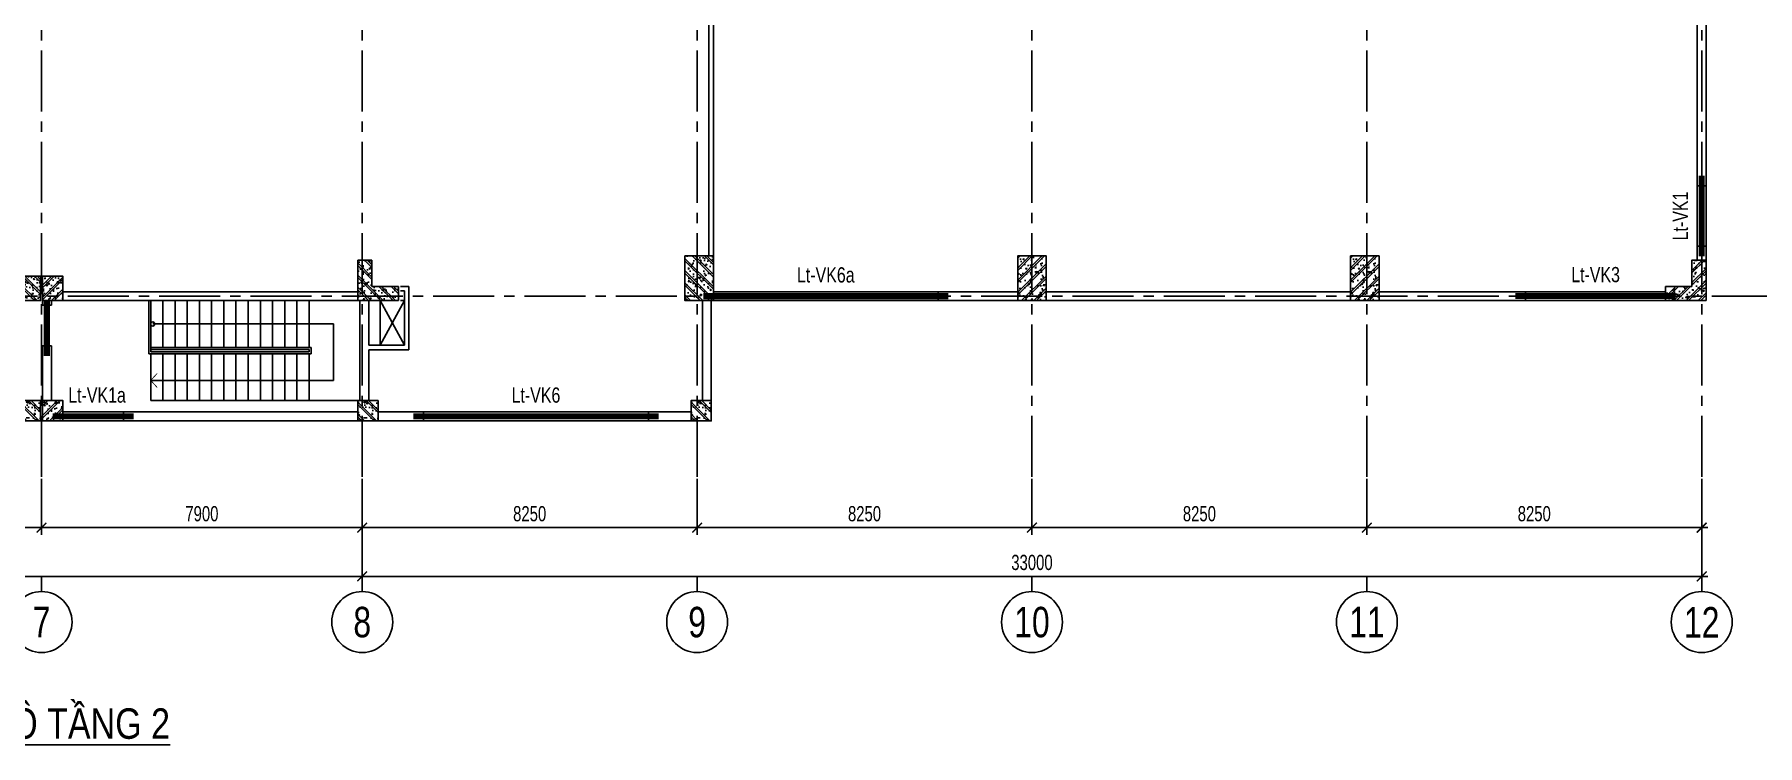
# Model space of a CAD drawing. Header units: millimetres. Extents: x 0 to 132458, y 0 to 365310.
# Drawn here: x 64550 to 107000, y 200215 to 217726 of the extents above; entities that cross this region are included whole.
import ezdxf
from ezdxf.enums import TextEntityAlignment as Align

# ---------------------------------------------------------------- set-up
doc = ezdxf.new("R2010")
doc.units = ezdxf.units.MM
doc.header["$LTSCALE"] = 400
doc.header["$PDSIZE"] = -2
doc.linetypes.add('CENTER2', pattern=[1.125, 0.75, -0.125, 0.125, -0.125])
doc.layers.get('0').update_dxf_attribs({"lineweight": 5})
doc.layers.get('Defpoints').update_dxf_attribs({"color": 2})
doc.layers.add('02.CDC.DIM', color=1, linetype='Continuous', lineweight=20)
for name, color, linetype in [('CDC -TEXT KHUNG', 7, 'Continuous'), ('CDC.01.AXIS', 160, 'CENTER2'), ('CDC.02.DIM', 1, 'Continuous'), ('CDC.03.BORDER', 3, 'Continuous'), ('CDC.06.TEXT', 2, 'Continuous'), ('CDC.09.COLUMN', 4, 'Continuous'), ('CDC.10.HATCH', 9, 'Continuous'), ('CDC.11.NOTE', 8, 'Continuous'), ('KCS_LANH_TO', 3, 'Continuous')]:
    doc.layers.add(name, color=color, linetype=linetype)
doc.styles.add('BIGTEXT', font='arial.ttf', dxfattribs={"width": 0.8})
doc.styles.add('KCS_SMTEXT', font='arial.ttf', dxfattribs={"width": 0.7})
doc.styles.add('KT CDC', font='arial.ttf', dxfattribs={"width": 0.85, "height": 200})
doc.dimstyles.new('KCS_DIM150', dxfattribs={"dimscale": 150, "dimtxt": 2.5, "dimasz": 1.6, "dimexe": 1.2, "dimexo": 0, "dimgap": 1, "dimtad": 1, "dimdec": 0, "dimzin": 0, "dimdsep": 46, "dimtxsty": 'KCS_SMTEXT', "dimblk": 'ARCHTICK', "dimcen": 0, "dimdle": 1, "dimclrd": 256, "dimclre": 256, "dimclrt": 2, "dimadec": 0, "dimazin": 0, "dimtfac": 1, "dimtdec": 0, "dimtix": 1, "dimtmove": 2, "dimatfit": 3, "dimfxl": 1, "dimtolj": 1, "dimtzin": 0, "dimarcsym": 0})

# ---------------------------------------------------------------- blocks, each defined once
blk = doc.blocks.new('T2-7.95M')
at = {"layer": 'CDC.10.HATCH'}
h = blk.add_hatch(dxfattribs=at)
h.set_pattern_fill('CHAU-01', color=256, scale=50, style=0, pattern_type=2)
h.set_pattern_definition([(310, (56999.97, -183495.4), (358.63009, 31.376067), [37.5, -412.5]), (5, (56999.97, -183495.4), (-69.37567, -376.09607), [30, -330]), (259.5486, (57029.86, -183492.77), (289.25469, -344.71977), [31.870095, -350.571056]), (313.8158, (56999.97, -183595.4), (533.62052, 82.75951), [56.25, -618.75]), (263.3644, (57044.44, -183588.5), (467.33135, -487.05894), [47.80514, -525.8565]), (8.8158, (56999.97, -183595.4), (467.33097, -487.0593), [45, -495]), (339, (57049.97, -183570.4), (298.453526, 201.309445), [37.5, -412.5]), (34, (57049.97, -183570.4), (121.657666, -362.57502), [30, -330]), (288.5486, (57074.84, -183553.6), (420.111314, -161.26525), [31.870095, -350.571056]), (322.5, (56999.97, -183495.39), (6.079928, -166.446927), [0, -326, 0, -335, 0, -331.25]), (352.5, (56999.97, -183495.39), (131.534769, -197.205856), [0, -191, 0, -318.5, 0, -126.25]), (32.5, (56888.47, -183495.39), (266.911218, 11.277436), [0, -125, 0, -390, 0, -517.5]), (42.5, (56838.47, -183495.39), (291.593085, -50.05249), [0, -162.5, 0, -259, 0, -367.5]), (315, (56999.97, -183495.39), (-150.26019, -150.26019), []), (315, (56999.97, -183556.64), (-150.26019, -150.26019), [])])
h.paths.add_polyline_path([(1797680, -110648), (1797570, -110648), (1797570, -109757), (1797680, -109757)])
h.paths.add_polyline_path([(1798570, -110648), (1797680, -110648), (1797680, -109757), (1797920, -109757), (1797920, -110407), (1798570, -110407)])
h.paths.add_polyline_path([(1798570, -110757), (1797680, -110757), (1797680, -110648), (1798570, -110648)])
h.paths.add_polyline_path([(1797680, -110757), (1797570, -110757), (1797570, -110648), (1797680, -110648)])
h = blk.add_hatch(dxfattribs=at)
h.set_pattern_fill('CHAU-01', color=256, scale=50, style=0, pattern_type=2)
h.set_pattern_definition([(310, (58906.88, 189402.67), (358.63009, 31.376067), [37.5, -412.5]), (5, (58906.88, 189402.67), (-69.37567, -376.09607), [30, -330]), (259.5486, (58936.77, 189405.28), (289.25469, -344.71977), [31.870095, -350.571056]), (313.8158, (58906.9, 189302.67), (533.62052, 82.75951), [56.25, -618.75]), (263.3644, (58951.35, 189309.56), (467.33135, -487.05894), [47.80514, -525.8565]), (8.8158, (58906.9, 189302.67), (467.33097, -487.0593), [45, -495]), (339, (58956.88, 189327.67), (298.453526, 201.309445), [37.5, -412.5]), (34, (58956.88, 189327.67), (121.657666, -362.57502), [30, -330]), (288.5486, (58981.75, 189344.44), (420.111314, -161.26525), [31.870095, -350.571056]), (322.5, (58906.88, 189402.67), (6.079928, -166.446927), [0, -326, 0, -335, 0, -331.25]), (352.5, (58906.88, 189402.67), (131.534769, -197.205856), [0, -191, 0, -318.5, 0, -126.25]), (32.5, (58795.38, 189402.67), (266.911218, 11.277436), [0, -125, 0, -390, 0, -517.5]), (42.5, (58745.38, 189402.67), (291.593085, -50.05249), [0, -162.5, 0, -259, 0, -367.5]), (315, (58906.88, 189402.67), (-150.26019, -150.26019), []), (315, (58906.88, 189341.42), (-150.26019, -150.26019), [])])
h.paths.add_polyline_path([(1805930, -110757), (1805630, -110757), (1805630, -110648), (1805930, -110648)])
h.paths.add_polyline_path([(1805930, -110648), (1805630, -110648), (1805630, -109657), (1805930, -109657)])
h.paths.add_polyline_path([(1806330, -110648), (1805930, -110648), (1805930, -109657), (1806330, -109657)])
h.paths.add_polyline_path([(1806330, -110757), (1805930, -110757), (1805930, -110648), (1806330, -110648)])
h = blk.add_hatch(dxfattribs=at)
h.set_pattern_fill('CHAU-01', color=256, scale=50, style=0, pattern_type=2)
h.set_pattern_definition([(230, (3561252.58, 189402.67), (-358.63009, 31.376067), [37.5, -412.5]), (175, (3561252.58, 189402.67), (69.37567, -376.09607), [30, -330]), (280.4514, (3561222.7, 189405.28), (-289.25469, -344.71977), [31.870095, -350.571056]), (226.1842, (3561252.58, 189302.67), (-533.62052, 82.75951), [56.25, -618.75]), (276.6356, (3561208.1, 189309.56), (-467.33135, -487.05894), [47.80514, -525.8565]), (171.1842, (3561252.6, 189302.67), (-467.33097, -487.0593), [45, -495]), (201, (3561202.58, 189327.67), (-298.453526, 201.309445), [37.5, -412.5]), (146, (3561202.58, 189327.67), (-121.657666, -362.57502), [30, -330]), (251.4514, (3561177.7, 189344.44), (-420.111314, -161.26525), [31.870095, -350.571056]), (217.5, (3561252.58, 189402.67), (-6.079928, -166.446927), [0, -326, 0, -335, 0, -331.25]), (187.5, (3561252.58, 189402.67), (-131.534769, -197.205856), [0, -191, 0, -318.5, 0, -126.25]), (147.5, (3561364.08, 189402.67), (-266.911218, 11.277436), [0, -125, 0, -390, 0, -517.5]), (137.5, (3561414.08, 189402.67), (-291.593085, -50.05249), [0, -162.5, 0, -259, 0, -367.5]), (225, (3561252.58, 189402.67), (150.26019, -150.26019), []), (225, (3561252.58, 189341.42), (150.26019, -150.26019), [])])
h.paths.add_polyline_path([(1814230, -110757), (1814530, -110757), (1814530, -110648), (1814230, -110648)])
h.paths.add_polyline_path([(1814230, -110648), (1814530, -110648), (1814530, -109657), (1814230, -109657)])
h.paths.add_polyline_path([(1813830, -110648), (1814230, -110648), (1814230, -109657), (1813830, -109657)])
h.paths.add_polyline_path([(1813830, -110757), (1814230, -110757), (1814230, -110648), (1813830, -110648)])
h = blk.add_hatch(dxfattribs=at)
h.set_pattern_fill('CHAU-01', color=256, scale=50, style=0, pattern_type=2)
h.set_pattern_definition([(230, (3569452.56, 189402.67), (-358.63009, 31.376067), [37.5, -412.5]), (175, (3569452.56, 189402.67), (69.37567, -376.09607), [30, -330]), (280.4514, (3569422.67, 189405.28), (-289.25469, -344.71977), [31.870095, -350.571056]), (226.1842, (3569452.56, 189302.67), (-533.62052, 82.75951), [56.25, -618.75]), (276.6356, (3569408.1, 189309.56), (-467.33135, -487.05894), [47.80514, -525.8565]), (171.1842, (3569452.56, 189302.67), (-467.33097, -487.0593), [45, -495]), (201, (3569402.56, 189327.67), (-298.453526, 201.309445), [37.5, -412.5]), (146, (3569402.56, 189327.67), (-121.657666, -362.57502), [30, -330]), (251.4514, (3569377.7, 189344.44), (-420.111314, -161.26525), [31.870095, -350.571056]), (217.5, (3569452.56, 189402.67), (-6.079928, -166.446927), [0, -326, 0, -335, 0, -331.25]), (187.5, (3569452.56, 189402.67), (-131.534769, -197.205856), [0, -191, 0, -318.5, 0, -126.25]), (147.5, (3569564.06, 189402.67), (-266.911218, 11.277436), [0, -125, 0, -390, 0, -517.5]), (137.5, (3569614.06, 189402.67), (-291.593085, -50.05249), [0, -162.5, 0, -259, 0, -367.5]), (225, (3569452.56, 189402.67), (150.26019, -150.26019), []), (225, (3569452.56, 189341.42), (150.26019, -150.26019), [])])
h.paths.add_polyline_path([(1822430, -110757), (1822730, -110757), (1822730, -110648), (1822430, -110648)])
h.paths.add_polyline_path([(1822430, -110648), (1822730, -110648), (1822730, -109657), (1822430, -109657)])
h.paths.add_polyline_path([(1822030, -110648), (1822430, -110648), (1822430, -109657), (1822030, -109657)])
h.paths.add_polyline_path([(1822030, -110757), (1822430, -110757), (1822430, -110648), (1822030, -110648)])
h = blk.add_hatch(dxfattribs=at)
h.set_pattern_fill('CHAU-01', color=256, scale=50, style=0, pattern_type=2)
h.set_pattern_definition([(230, (3571359.47, -183495.4), (-358.63009, 31.376067), [37.5, -412.5]), (175, (3571359.47, -183495.4), (69.37567, -376.09607), [30, -330]), (280.4514, (3571329.6, -183492.77), (-289.25469, -344.71977), [31.870095, -350.571056]), (226.1842, (3571359.47, -183595.4), (-533.62052, 82.75951), [56.25, -618.75]), (276.6356, (3571315, -183588.5), (-467.33135, -487.05894), [47.80514, -525.8565]), (171.1842, (3571359.47, -183595.4), (-467.33097, -487.0593), [45, -495]), (201, (3571309.47, -183570.4), (-298.453526, 201.309445), [37.5, -412.5]), (146, (3571309.47, -183570.4), (-121.657666, -362.57502), [30, -330]), (251.4514, (3571284.6, -183553.6), (-420.111314, -161.26525), [31.870095, -350.571056]), (217.5, (3571359.47, -183495.39), (-6.079928, -166.446927), [0, -326, 0, -335, 0, -331.25]), (187.5, (3571359.47, -183495.39), (-131.534769, -197.205856), [0, -191, 0, -318.5, 0, -126.25]), (147.5, (3571470.97, -183495.39), (-266.911218, 11.277436), [0, -125, 0, -390, 0, -517.5]), (137.5, (3571520.97, -183495.39), (-291.593085, -50.05249), [0, -162.5, 0, -259, 0, -367.5]), (225, (3571359.47, -183495.39), (150.26019, -150.26019), []), (225, (3571359.47, -183556.64), (150.26019, -150.26019), [])])
h.paths.add_polyline_path([(1830680, -110648), (1830790, -110648), (1830790, -109757), (1830680, -109757)])
h.paths.add_polyline_path([(1829790, -110648), (1830680, -110648), (1830680, -109757), (1830440, -109757), (1830440, -110407), (1829790, -110407)])
h.paths.add_polyline_path([(1829790, -110757), (1830680, -110757), (1830680, -110648), (1829790, -110648)])
h.paths.add_polyline_path([(1830680, -110757), (1830790, -110757), (1830790, -110648), (1830680, -110648)])
h = blk.add_hatch(dxfattribs=at)
h.set_pattern_fill('CHAU-01', color=256, scale=50, angle=270, style=0, pattern_type=2)
h.set_pattern_definition([(140, (3538511.06, 196563.9), (31.376067, 358.63009), [37.5, -412.5]), (85, (3538511.06, 196563.9), (-376.09607, -69.37567), [30, -330]), (190.4514, (3538513.67, 196593.78), (-344.71977, 289.25469), [31.870095, -350.571056]), (136.1842, (3538411.06, 196563.9), (82.75951, 533.62052), [56.25, -618.75]), (186.6356, (3538417.96, 196608.36), (-487.05894, 467.33135), [47.80514, -525.8565]), (81.1842, (3538411.06, 196563.9), (-487.0593, 467.33097), [45, -495]), (111, (3538436.06, 196613.9), (201.309445, 298.453526), [37.5, -412.5]), (56, (3538436.06, 196613.9), (-362.57502, 121.657666), [30, -330]), (161.4514, (3538452.83, 196638.77), (-161.26525, 420.111314), [31.870095, -350.571056]), (127.5, (3538511.06, 196563.9), (-166.446927, 6.079928), [0, -326, 0, -335, 0, -331.25]), (97.5, (3538511.06, 196563.9), (-197.205856, 131.534769), [0, -191, 0, -318.5, 0, -126.25]), (57.5, (3538511.06, 196452.4), (11.277436, 266.911218), [0, -125, 0, -390, 0, -517.5]), (47.5, (3538511.06, 196402.4), (-50.05249, 291.593085), [0, -162.5, 0, -259, 0, -367.5]), (135, (3538511.06, 196563.9), (-150.26019, -150.26019), []), (135, (3538449.8, 196563.9), (-150.26019, -150.26019), [])])
h.paths.add_polyline_path([(1789255, -110157), (1789255, -110757), (1789755, -110757), (1789755, -110157)])
h = blk.add_hatch(dxfattribs=at)
h.set_pattern_fill('CHAU-01', color=256, scale=50, angle=270, style=0, pattern_type=2)
h.set_pattern_definition([(40, (41048.4, 196563.9), (-31.376067, 358.63009), [37.5, -412.5]), (95, (41048.4, 196563.9), (376.09607, -69.37567), [30, -330]), (349.5486, (41045.8, 196593.78), (344.71977, 289.25469), [31.870095, -350.571056]), (43.8158, (41148.4, 196563.9), (-82.75951, 533.62052), [56.25, -618.75]), (353.3644, (41141.5, 196608.36), (487.05894, 467.33135), [47.80514, -525.8565]), (98.8158, (41148.4, 196563.9), (487.0593, 467.33097), [45, -495]), (69, (41123.4, 196613.9), (-201.309445, 298.453526), [37.5, -412.5]), (124, (41123.4, 196613.9), (362.57502, 121.657666), [30, -330]), (18.5486, (41106.63, 196638.77), (161.26525, 420.111314), [31.870095, -350.571056]), (52.5, (41048.41, 196563.9), (166.446927, 6.079928), [0, -326, 0, -335, 0, -331.25]), (82.5, (41048.41, 196563.9), (197.205856, 131.534769), [0, -191, 0, -318.5, 0, -126.25]), (122.5, (41048.41, 196452.4), (-11.277436, 266.911218), [0, -125, 0, -390, 0, -517.5]), (132.5, (41048.4, 196402.4), (50.05249, 291.593085), [0, -162.5, 0, -259, 0, -367.5]), (45, (41048.4, 196563.9), (150.26019, -150.26019), []), (45, (41109.66, 196563.9), (150.26019, -150.26019), [])])
h.paths.add_polyline_path([(1790305, -110157), (1790305, -110757), (1789805, -110757), (1789805, -110157)])
h = blk.add_hatch(dxfattribs=at)
h.set_pattern_fill('CHAU-01', color=256, scale=50, angle=270, style=0, pattern_type=2)
h.set_pattern_definition([(140, (3538561.06, 193603.62), (31.376067, 358.63009), [37.5, -412.5]), (85, (3538561.06, 193603.6), (-376.09607, -69.37567), [30, -330]), (190.4514, (3538563.67, 193633.5), (-344.71977, 289.25469), [31.870095, -350.571056]), (136.1842, (3538461.06, 193603.6), (82.75951, 533.62052), [56.25, -618.75]), (186.6356, (3538467.96, 193648.1), (-487.05894, 467.33135), [47.80514, -525.8565]), (81.1842, (3538461.06, 193603.6), (-487.0593, 467.33097), [45, -495]), (111, (3538486.06, 193653.62), (201.309445, 298.453526), [37.5, -412.5]), (56, (3538486.06, 193653.6), (-362.57502, 121.657666), [30, -330]), (161.4514, (3538502.83, 193678.5), (-161.26525, 420.111314), [31.870095, -350.571056]), (127.5, (3538561.06, 193603.62), (-166.446927, 6.079928), [0, -326, 0, -335, 0, -331.25]), (97.5, (3538561.06, 193603.62), (-197.205856, 131.534769), [0, -191, 0, -318.5, 0, -126.25]), (57.5, (3538561.06, 193492.12), (11.277436, 266.911218), [0, -125, 0, -390, 0, -517.5]), (47.5, (3538561.06, 193442.12), (-50.05249, 291.593085), [0, -162.5, 0, -259, 0, -367.5]), (135, (3538561.06, 193603.62), (-150.26019, -150.26019), []), (135, (3538499.8, 193603.62), (-150.26019, -150.26019), [])])
h.paths.add_polyline_path([(1789255, -113718), (1789255, -113218), (1789755, -113218), (1789755, -113718)])
h = blk.add_hatch(dxfattribs=at)
h.set_pattern_fill('CHAU-01', color=256, scale=50, angle=270, style=0, pattern_type=2)
h.set_pattern_definition([(40, (40998.4, 193603.62), (-31.376067, 358.63009), [37.5, -412.5]), (95, (40998.4, 193603.6), (376.09607, -69.37567), [30, -330]), (349.5486, (40995.8, 193633.5), (344.71977, 289.25469), [31.870095, -350.571056]), (43.8158, (41098.4, 193603.6), (-82.75951, 533.62052), [56.25, -618.75]), (353.3644, (41091.5, 193648.1), (487.05894, 467.33135), [47.80514, -525.8565]), (98.8158, (41098.4, 193603.6), (487.0593, 467.33097), [45, -495]), (69, (41073.4, 193653.62), (-201.309445, 298.453526), [37.5, -412.5]), (124, (41073.4, 193653.6), (362.57502, 121.657666), [30, -330]), (18.5486, (41056.63, 193678.5), (161.26525, 420.111314), [31.870095, -350.571056]), (52.5, (40998.41, 193603.62), (166.446927, 6.079928), [0, -326, 0, -335, 0, -331.25]), (82.5, (40998.41, 193603.62), (197.205856, 131.534769), [0, -191, 0, -318.5, 0, -126.25]), (122.5, (40998.41, 193492.12), (-11.277436, 266.911218), [0, -125, 0, -390, 0, -517.5]), (132.5, (40998.4, 193442.12), (50.05249, 291.593085), [0, -162.5, 0, -259, 0, -367.5]), (45, (40998.4, 193603.62), (150.26019, -150.26019), []), (45, (41059.66, 193603.62), (150.26019, -150.26019), [])])
h.paths.add_polyline_path([(1790305, -113718), (1790305, -113218), (1789805, -113218), (1789805, -113718)])
h = blk.add_hatch(dxfattribs=at)
h.set_pattern_fill('CHAU-01', color=256, scale=50, angle=270, style=0, pattern_type=2)
h.set_pattern_definition([(140, (3546876.07, 193603.62), (31.376067, 358.63009), [37.5, -412.5]), (85, (3546876.07, 193603.6), (-376.09607, -69.37567), [30, -330]), (190.4514, (3546878.68, 193633.5), (-344.71977, 289.25469), [31.870095, -350.571056]), (136.1842, (3546776.07, 193603.6), (82.75951, 533.62052), [56.25, -618.75]), (186.6356, (3546782.96, 193648.1), (-487.05894, 467.33135), [47.80514, -525.8565]), (81.1842, (3546776.07, 193603.6), (-487.0593, 467.33097), [45, -495]), (111, (3546801.07, 193653.62), (201.309445, 298.453526), [37.5, -412.5]), (56, (3546801.07, 193653.6), (-362.57502, 121.657666), [30, -330]), (161.4514, (3546817.84, 193678.5), (-161.26525, 420.111314), [31.870095, -350.571056]), (127.5, (3546876.07, 193603.62), (-166.446927, 6.079928), [0, -326, 0, -335, 0, -331.25]), (97.5, (3546876.07, 193603.62), (-197.205856, 131.534769), [0, -191, 0, -318.5, 0, -126.25]), (57.5, (3546876.07, 193492.12), (11.277436, 266.911218), [0, -125, 0, -390, 0, -517.5]), (47.5, (3546876.07, 193442.12), (-50.05249, 291.593085), [0, -162.5, 0, -259, 0, -367.5]), (135, (3546876.07, 193603.62), (-150.26019, -150.26019), []), (135, (3546814.82, 193603.62), (-150.26019, -150.26019), [])])
h.paths.add_polyline_path([(1797570, -113718), (1797570, -113218), (1798070, -113218), (1798070, -113718)])
h = blk.add_hatch(dxfattribs=at)
h.set_pattern_fill('CHAU-01', color=256, scale=50, angle=270, style=0, pattern_type=2)
h.set_pattern_definition([(140, (3555086.1, 193603.62), (31.376067, 358.63009), [37.5, -412.5]), (85, (3555086.1, 193603.6), (-376.09607, -69.37567), [30, -330]), (190.4514, (3555088.7, 193633.5), (-344.71977, 289.25469), [31.870095, -350.571056]), (136.1842, (3554986.1, 193603.6), (82.75951, 533.62052), [56.25, -618.75]), (186.6356, (3554993, 193648.1), (-487.05894, 467.33135), [47.80514, -525.8565]), (81.1842, (3554986.1, 193603.6), (-487.0593, 467.33097), [45, -495]), (111, (3555011.1, 193653.62), (201.309445, 298.453526), [37.5, -412.5]), (56, (3555011.1, 193653.6), (-362.57502, 121.657666), [30, -330]), (161.4514, (3555027.87, 193678.5), (-161.26525, 420.111314), [31.870095, -350.571056]), (127.5, (3555086.1, 193603.62), (-166.446927, 6.079928), [0, -326, 0, -335, 0, -331.25]), (97.5, (3555086.1, 193603.62), (-197.205856, 131.534769), [0, -191, 0, -318.5, 0, -126.25]), (57.5, (3555086.1, 193492.12), (11.277436, 266.911218), [0, -125, 0, -390, 0, -517.5]), (47.5, (3555086.1, 193442.12), (-50.05249, 291.593085), [0, -162.5, 0, -259, 0, -367.5]), (135, (3555086.1, 193603.62), (-150.26019, -150.26019), []), (135, (3555024.85, 193603.62), (-150.26019, -150.26019), [])])
h.paths.add_polyline_path([(1805780, -113718), (1805780, -113218), (1806280, -113218), (1806280, -113718)])
at = {"layer": 'CDC.09.COLUMN', "ltscale": 2000}
for p, q in [((1797920, -109757), (1797570, -109757)), ((1797570, -109757), (1797570, -110757)), ((1797920, -110407), (1797920, -109757)), ((1830440, -110407), (1830440, -109757)), ((1830440, -109757), (1830790, -109757)), ((1830790, -109757), (1830790, -110757)), ((1797570, -110757), (1798570, -110757)), ((1797920, -110407), (1798570, -110407)), ((1798570, -110407), (1798570, -110757)), ((1829790, -110407), (1829790, -110757)), ((1830440, -110407), (1829790, -110407)), ((1830790, -110757), (1829790, -110757))]:
    blk.add_line(p, q, dxfattribs=at)
for points in [[(1806330, -110757), (1806330, -109657), (1805630, -109657), (1805630, -110757)], [(1813830, -110757), (1813830, -109657), (1814530, -109657), (1814530, -110757)], [(1822030, -110757), (1822030, -109657), (1822730, -109657), (1822730, -110757)], [(1789255, -110757), (1789255, -110157), (1789755, -110157), (1789755, -110757)], [(1790305, -110757), (1790305, -110157), (1789805, -110157), (1789805, -110757)], [(1789255, -113718), (1789255, -113218), (1789755, -113218), (1789755, -113718)], [(1790305, -113718), (1790305, -113218), (1789805, -113218), (1789805, -113718)], [(1797570, -113718), (1797570, -113218), (1798070, -113218), (1798070, -113718)], [(1805780, -113718), (1805780, -113218), (1806280, -113218), (1806280, -113718)]]:
    blk.add_lwpolyline(points, close=True, dxfattribs=at)
blk = doc.blocks.new('_ArchTick')
at = {"color": 0, "linetype": 'ByBlock', "const_width": 0.15}
blk.add_lwpolyline([(-0.5, -0.5), (0.5, 0.5)], dxfattribs=at)
blk = doc.blocks.new('*D135')
at = {"layer": 'CDC.02.DIM', "lineweight": -2, "ltscale": 10, "transparency": 16777216}
for p, q in [((72625, 206781), (72625, 204201)), ((105625, 206781), (105625, 204201)), ((72475, 204381), (105775, 204381))]:
    blk.add_line(p, q, dxfattribs=at)
at = {"layer": 'Defpoints', "color": 0, "ltscale": 10, "transparency": 16777216}
for p in [(72625, 206781), (105625, 206781), (105625, 204381)]:
    blk.add_point(p, dxfattribs=at)
at = {"layer": 'CDC.02.DIM', "lineweight": -2, "ltscale": 10, "transparency": 16777216, "xscale": 240, "yscale": 240, "zscale": 240, "rotation": 180}
blk.add_blockref('_ArchTick', (72625, 204381), dxfattribs=at)
at = {"layer": 'CDC.02.DIM', "lineweight": -2, "ltscale": 10, "transparency": 16777216, "xscale": 240, "yscale": 240, "zscale": 240}
blk.add_blockref('_ArchTick', (105625, 204381), dxfattribs=at)
at = {"layer": 'CDC.02.DIM', "color": 2, "ltscale": 10, "transparency": 16777216, "insert": (89125, 204722), "char_height": 375, "attachment_point": 5, "style": 'KCS_SMTEXT'}
blk.add_mtext('\\A1;33000', dxfattribs=at)
blk = doc.blocks.new('*D136')
at = {"layer": 'CDC.02.DIM', "lineweight": -2, "ltscale": 10, "transparency": 16777216}
for p, q in [((48625, 206781), (48625, 204201)), ((72625, 206781), (72625, 204201)), ((48475, 204381), (72775, 204381))]:
    blk.add_line(p, q, dxfattribs=at)
at = {"layer": 'Defpoints', "color": 0, "ltscale": 10, "transparency": 16777216}
for p in [(48625, 206781), (72625, 206781), (72625, 204381)]:
    blk.add_point(p, dxfattribs=at)
at = {"layer": 'CDC.02.DIM', "lineweight": -2, "ltscale": 10, "transparency": 16777216, "xscale": 240, "yscale": 240, "zscale": 240, "rotation": 180}
blk.add_blockref('_ArchTick', (48625, 204381), dxfattribs=at)
at = {"layer": 'CDC.02.DIM', "lineweight": -2, "ltscale": 10, "transparency": 16777216, "xscale": 240, "yscale": 240, "zscale": 240}
blk.add_blockref('_ArchTick', (72625, 204381), dxfattribs=at)
at = {"layer": 'CDC.02.DIM', "color": 2, "ltscale": 10, "transparency": 16777216, "insert": (60625, 204722), "char_height": 375, "attachment_point": 5, "style": 'KCS_SMTEXT'}
blk.add_mtext('\\A1;24000', dxfattribs=at)
blk = doc.blocks.new('*D141')
at = {"layer": 'CDC.02.DIM', "lineweight": -2, "ltscale": 10, "transparency": 16777216}
for p, q in [((97375, 206781), (97375, 205401)), ((105625, 206781), (105625, 205401)), ((105775, 205581), (97225, 205581))]:
    blk.add_line(p, q, dxfattribs=at)
at = {"layer": 'Defpoints', "color": 0, "ltscale": 10, "transparency": 16777216}
for p in [(97375, 206781), (105625, 206781), (97375, 205581)]:
    blk.add_point(p, dxfattribs=at)
at = {"layer": 'CDC.02.DIM', "lineweight": -2, "ltscale": 10, "transparency": 16777216, "xscale": 240, "yscale": 240, "zscale": 240, "rotation": 180}
blk.add_blockref('_ArchTick', (97375, 205581), dxfattribs=at)
at = {"layer": 'CDC.02.DIM', "lineweight": -2, "ltscale": 10, "transparency": 16777216, "xscale": 240, "yscale": 240, "zscale": 240}
blk.add_blockref('_ArchTick', (105625, 205581), dxfattribs=at)
at = {"layer": 'CDC.02.DIM', "color": 2, "ltscale": 10, "transparency": 16777216, "insert": (101500, 205922), "char_height": 375, "attachment_point": 5, "style": 'KCS_SMTEXT'}
blk.add_mtext('\\A1;8250', dxfattribs=at)
blk = doc.blocks.new('*D142')
at = {"layer": 'CDC.02.DIM', "lineweight": -2, "ltscale": 10, "transparency": 16777216}
for p, q in [((89125, 206781), (89125, 205401)), ((97375, 206781), (97375, 205401)), ((97525, 205581), (88975, 205581))]:
    blk.add_line(p, q, dxfattribs=at)
at = {"layer": 'Defpoints', "color": 0, "ltscale": 10, "transparency": 16777216}
for p in [(89125, 206781), (97375, 206781), (89125, 205581)]:
    blk.add_point(p, dxfattribs=at)
at = {"layer": 'CDC.02.DIM', "lineweight": -2, "ltscale": 10, "transparency": 16777216, "xscale": 240, "yscale": 240, "zscale": 240, "rotation": 180}
blk.add_blockref('_ArchTick', (89125, 205581), dxfattribs=at)
at = {"layer": 'CDC.02.DIM', "lineweight": -2, "ltscale": 10, "transparency": 16777216, "xscale": 240, "yscale": 240, "zscale": 240}
blk.add_blockref('_ArchTick', (97375, 205581), dxfattribs=at)
at = {"layer": 'CDC.02.DIM', "color": 2, "ltscale": 10, "transparency": 16777216, "insert": (93250, 205922), "char_height": 375, "attachment_point": 5, "style": 'KCS_SMTEXT'}
blk.add_mtext('\\A1;8250', dxfattribs=at)
blk = doc.blocks.new('*D143')
at = {"layer": 'CDC.02.DIM', "lineweight": -2, "ltscale": 10, "transparency": 16777216}
for p, q in [((80875, 206781), (80875, 205401)), ((89125, 206781), (89125, 205401)), ((89275, 205581), (80725, 205581))]:
    blk.add_line(p, q, dxfattribs=at)
at = {"layer": 'Defpoints', "color": 0, "ltscale": 10, "transparency": 16777216}
for p in [(80875, 206781), (89125, 206781), (80875, 205581)]:
    blk.add_point(p, dxfattribs=at)
at = {"layer": 'CDC.02.DIM', "lineweight": -2, "ltscale": 10, "transparency": 16777216, "xscale": 240, "yscale": 240, "zscale": 240, "rotation": 180}
blk.add_blockref('_ArchTick', (80875, 205581), dxfattribs=at)
at = {"layer": 'CDC.02.DIM', "lineweight": -2, "ltscale": 10, "transparency": 16777216, "xscale": 240, "yscale": 240, "zscale": 240}
blk.add_blockref('_ArchTick', (89125, 205581), dxfattribs=at)
at = {"layer": 'CDC.02.DIM', "color": 2, "ltscale": 10, "transparency": 16777216, "insert": (85000, 205922), "char_height": 375, "attachment_point": 5, "style": 'KCS_SMTEXT'}
blk.add_mtext('\\A1;8250', dxfattribs=at)
blk = doc.blocks.new('*D144')
at = {"layer": 'CDC.02.DIM', "lineweight": -2, "ltscale": 10, "transparency": 16777216}
for p, q in [((72625, 206781), (72625, 205401)), ((80875, 206781), (80875, 205401)), ((81025, 205581), (72475, 205581))]:
    blk.add_line(p, q, dxfattribs=at)
at = {"layer": 'Defpoints', "color": 0, "ltscale": 10, "transparency": 16777216}
for p in [(72625, 206781), (80875, 206781), (72625, 205581)]:
    blk.add_point(p, dxfattribs=at)
at = {"layer": 'CDC.02.DIM', "lineweight": -2, "ltscale": 10, "transparency": 16777216, "xscale": 240, "yscale": 240, "zscale": 240, "rotation": 180}
blk.add_blockref('_ArchTick', (72625, 205581), dxfattribs=at)
at = {"layer": 'CDC.02.DIM', "lineweight": -2, "ltscale": 10, "transparency": 16777216, "xscale": 240, "yscale": 240, "zscale": 240}
blk.add_blockref('_ArchTick', (80875, 205581), dxfattribs=at)
at = {"layer": 'CDC.02.DIM', "color": 2, "ltscale": 10, "transparency": 16777216, "insert": (76750, 205922), "char_height": 375, "attachment_point": 5, "style": 'KCS_SMTEXT'}
blk.add_mtext('\\A1;8250', dxfattribs=at)
blk = doc.blocks.new('*D146')
at = {"layer": 'CDC.02.DIM', "lineweight": -2, "ltscale": 10, "transparency": 16777216}
for p, q in [((56525, 206781), (56525, 205401)), ((64725, 206781), (64725, 205401)), ((56375, 205581), (64875, 205581))]:
    blk.add_line(p, q, dxfattribs=at)
at = {"layer": 'Defpoints', "color": 0, "ltscale": 10, "transparency": 16777216}
for p in [(56525, 206781), (64725, 206781), (64725, 205581)]:
    blk.add_point(p, dxfattribs=at)
at = {"layer": 'CDC.02.DIM', "lineweight": -2, "ltscale": 10, "transparency": 16777216, "xscale": 240, "yscale": 240, "zscale": 240, "rotation": 180}
blk.add_blockref('_ArchTick', (56525, 205581), dxfattribs=at)
at = {"layer": 'CDC.02.DIM', "lineweight": -2, "ltscale": 10, "transparency": 16777216, "xscale": 240, "yscale": 240, "zscale": 240}
blk.add_blockref('_ArchTick', (64725, 205581), dxfattribs=at)
at = {"layer": 'CDC.02.DIM', "color": 2, "ltscale": 10, "transparency": 16777216, "insert": (60625, 205922), "char_height": 375, "attachment_point": 5, "style": 'KCS_SMTEXT'}
blk.add_mtext('\\A1;8200', dxfattribs=at)
blk = doc.blocks.new('*D147')
at = {"layer": 'CDC.02.DIM', "lineweight": -2, "ltscale": 10, "transparency": 16777216}
for p, q in [((64725, 206781), (64725, 205401)), ((72625, 206781), (72625, 205401)), ((64575, 205581), (72775, 205581))]:
    blk.add_line(p, q, dxfattribs=at)
at = {"layer": 'Defpoints', "color": 0, "ltscale": 10, "transparency": 16777216}
for p in [(64725, 206781), (72625, 206781), (72625, 205581)]:
    blk.add_point(p, dxfattribs=at)
at = {"layer": 'CDC.02.DIM', "lineweight": -2, "ltscale": 10, "transparency": 16777216, "xscale": 240, "yscale": 240, "zscale": 240, "rotation": 180}
blk.add_blockref('_ArchTick', (64725, 205581), dxfattribs=at)
at = {"layer": 'CDC.02.DIM', "lineweight": -2, "ltscale": 10, "transparency": 16777216, "xscale": 240, "yscale": 240, "zscale": 240}
blk.add_blockref('_ArchTick', (72625, 205581), dxfattribs=at)
at = {"layer": 'CDC.02.DIM', "color": 2, "ltscale": 10, "transparency": 16777216, "insert": (68675, 205922), "char_height": 375, "attachment_point": 5, "style": 'KCS_SMTEXT'}
blk.add_mtext('\\A1;7900', dxfattribs=at)
blk = doc.blocks.new('_Axis name')
at = {"layer": 'CDC.02.DIM'}
blk.add_line((0, 2.5), (0, 0), dxfattribs=at)
blk.add_circle((0, 7.5), 5, dxfattribs=at)
at = {"layer": 'CDC.02.DIM', "style": 'BIGTEXT', "width": 0.75}
blk.add_attdef('.', text='', height=5, dxfattribs=at).set_placement((0, 7.5), align=Align.MIDDLE)

msp = doc.modelspace()

# ---------------------------------------------------------------- linework, layer by layer
at = {"layer": 'CDC.01.AXIS', "ltscale": 5}
for p, q in [((64725.4, 251080.9), (64725.4, 206780.9)), ((72625.4, 251080.9), (72625.4, 206780.9)), ((72625.4, 251080.9), (72625.4, 206780.9)), ((80875.4, 251080.9), (80875.4, 206780.9)), ((89125.4, 251080.9), (89125.4, 206780.9)), ((97375.4, 251080.9), (97375.4, 206780.9)), ((105625.4, 251080.9), (105625.4, 206780.9)), ((13625.1, 211280.9), (107625.4, 211280.9))]:
    msp.add_line(p, q, dxfattribs=at)
at = {"layer": 'CDC.03.BORDER', "ltscale": 10}
for p, q in [((81165.1, 212271.2), (81165.1, 218330.8)), ((81275.1, 212271.2), (81275.1, 218330.8)), ((65250.1, 211391.2), (72565.4, 211391.2)), ((65250.1, 211171.2), (72565.4, 211171.2)), ((72565.4, 211171.2), (72565.4, 208710.9)), ((72785.4, 211171.2), (72785.4, 210071.2)), ((72785.4, 211171.2), (72785.4, 210071.2)), ((73065.1, 210071.2), (73065.1, 211171.2)), ((73565.1, 211171.2), (73665.1, 211171.2)), ((88775.1, 211390.9), (86815.4, 211390.9)), ((86815.4, 211170.9), (86815.4, 211390.9)), ((86815.4, 211170.9), (88775.1, 211170.9)), ((101285.2, 211390.9), (97675.1, 211390.9)), ((97675.1, 211170.9), (101285.2, 211170.9)), ((101285.2, 211170.9), (101285.2, 211390.9)), ((64750.1, 208711.2), (64750.1, 210061.2)), ((64750.1, 210061.2), (64970.1, 210061.2)), ((64970.1, 208711.2), (64970.1, 210061.2)), ((72785.4, 209961.2), (72785.4, 208710.9)), ((72565.4, 208710.9), (67415.1, 208710.9)), ((79675.1, 208210.9), (79675.1, 208430.9))]:
    msp.add_line(p, q, dxfattribs=at)
for points in [[(105515, 214001), (105515, 218330.8), (105735, 218330.8), (105735, 214001)], [(105515, 212511), (105515, 212170.8), (105735, 212170.8), (105735, 212511)], [(105735, 212511), (105735, 212170.8), (105515, 212170.8), (105515, 212511)], [(81005.1, 211170.9), (81225.1, 211170.9), (81225.1, 208710.9), (81005.1, 208710.9)], [(96975.1, 211390.9), (89475.1, 211390.9), (89475.1, 211171.2), (96975.1, 211171.2)], [(72515.1, 208430.9), (66740.1, 208430.8), (66740.4, 208210.9), (72515.1, 208210.9)], [(74134.8, 208430.9), (73015.1, 208430.9), (73015.1, 208210.9), (74134.8, 208210.9)], [(79675.1, 208430.9), (80725.1, 208430.9), (80725.1, 208210.9), (79675.1, 208210.9)]]:
    msp.add_lwpolyline(points, close=True, dxfattribs=at)
at = {"layer": 'CDC.03.BORDER'}
msp.add_lwpolyline([(66740.4, 208430.9), (65250.1, 208430.9), (65250.1, 208210.9), (66740.4, 208210.9)], close=True, dxfattribs=at)
at = {"layer": 'CDC.11.NOTE'}
for p, q in [((73565.1, 211521.2), (73775.1, 211521.2)), ((73565.1, 211411.2), (73665.1, 211411.2)), ((73665.1, 211411.2), (73665.1, 210071.2)), ((73775.1, 211521.2), (73775.1, 209961.2)), ((73665.1, 210071.2), (72785.4, 210071.2)), ((73775.1, 209961.2), (72785.4, 209961.2))]:
    msp.add_line(p, q, dxfattribs=at)
at = {"layer": 'CDC.11.NOTE', "ltscale": 10}
for p, q in [((64750.1, 211061.2), (64750.1, 211171.2)), ((64750.1, 211061.2), (64970.1, 211061.2)), ((64970.1, 211061.2), (64970.1, 211171.2)), ((67365.1, 209861.2), (67365.1, 211171.2)), ((67415.1, 209911.2), (67415.1, 211171.2)), ((67715.1, 210021.2), (67715.1, 211171.2)), ((68015.1, 210021.2), (68015.1, 211171.2)), ((68315.1, 210021.2), (68315.1, 211171.2)), ((68615.1, 210021.2), (68615.1, 211171.2)), ((68915.1, 210021.2), (68915.1, 211171.2)), ((69215.1, 210021.2), (69215.1, 211171.2)), ((69515.1, 210021.2), (69515.1, 211171.2)), ((69815.1, 210021.2), (69815.1, 211171.2)), ((70115.1, 210021.2), (70115.1, 211171.2)), ((70415.1, 210021.2), (70415.1, 211171.2)), ((70715.1, 210021.2), (70715.1, 211171.2)), ((71015.1, 210021.2), (71015.1, 211171.2)), ((71315.1, 210021.2), (71315.1, 211171.2)), ((71365.1, 209861.2), (67365.1, 209861.2)), ((67415.1, 210021.2), (71365.1, 210021.2)), ((67415.1, 209971.2), (71315.1, 209971.2)), ((71315.1, 209911.2), (67415.1, 209911.2)), ((67415.1, 208710.9), (67415.1, 209861.2)), ((67715.1, 208711.2), (67715.1, 209861.2)), ((68015.1, 208711.2), (68015.1, 209861.2)), ((68315.1, 208711.2), (68315.1, 209861.2)), ((68615.1, 208711.2), (68615.1, 209861.2)), ((68915.1, 208711.2), (68915.1, 209861.2)), ((69215.1, 208711.2), (69215.1, 209861.2)), ((69515.1, 208711.2), (69515.1, 209861.2)), ((69815.1, 208711.2), (69815.1, 209861.2)), ((70115.1, 208711.2), (70115.1, 209861.2)), ((70415.1, 208711.2), (70415.1, 209861.2)), ((70715.1, 208711.2), (70715.1, 209861.2)), ((71015.1, 208711.2), (71015.1, 209861.2)), ((71315.1, 209971.2), (71315.1, 209911.2)), ((71315.1, 208711.2), (71315.1, 209861.2)), ((71365.1, 210021.2), (71365.1, 209861.2))]:
    msp.add_line(p, q, dxfattribs=at)
at = {"layer": 'CDC.11.NOTE'}
for points in [[(105515, 214001), (105515, 212511), (105735, 212511), (105735, 214001)], [(105647.9, 214001), (105647.9, 213941), (105587.9, 213941), (105587.9, 214001)], [(105647.9, 212571), (105647.9, 212511), (105587.9, 212511), (105587.9, 212571)], [(86815.4, 211390.9), (81275.1, 211390.9), (81275.1, 211170.9), (86815.4, 211170.9)], [(86815.4, 211258), (86755.4, 211258), (86755.4, 211318), (86815.4, 211318)], [(101285.2, 211391.2), (104735.3, 211391.2), (104735.3, 211171.2), (101285.2, 211171.2)], [(101285.2, 211258.3), (101345.2, 211258.3), (101345.2, 211318.3), (101285.2, 211318.3)], [(104675.3, 211258.3), (104735.3, 211258.3), (104735.3, 211318.3), (104675.3, 211318.3)], [(65250.1, 208210.9), (66740.1, 208210.9), (66740.1, 208430.8), (65250.1, 208430.9)], [(79675.1, 208430.9), (74134.8, 208430.9), (74134.8, 208210.9), (79675.1, 208210.9)], [(65250.1, 208343.8), (65310.1, 208343.8), (65310.1, 208283.8), (65250.1, 208283.8)], [(66680.1, 208343.9), (66740.1, 208343.9), (66740.1, 208283.9), (66680.1, 208283.9)], [(66680.1, 208343.8), (66740.1, 208343.8), (66740.1, 208283.8), (66680.1, 208283.8)], [(79675.1, 208298), (79615.1, 208298), (79615.1, 208358), (79675.1, 208358)]]:
    msp.add_lwpolyline(points, close=True, dxfattribs=at)
for points in [[(105605, 213941), (105605, 212571)], [(105635, 213941), (105635, 212571)], [(105605, 212511), (105605, 212511)], [(105635, 212511), (105635, 212511)], [(73065.1, 211171.2), (73665.1, 210071.2)], [(73065.1, 210071.2), (73665.1, 211171.2)], [(86755.4, 211300.9), (81275.1, 211300.9)], [(86755.4, 211270.9), (81275.1, 211270.9)], [(101345.2, 211301.2), (104675.3, 211301.2)], [(101345.2, 211271.2), (104675.3, 211271.2)], [(104735.3, 211301.2), (104735.3, 211301.2)], [(104735.3, 211271.2), (104735.3, 211271.2)], [(65310.1, 208330.9), (66680.1, 208330.9)], [(65310.1, 208300.9), (66680.1, 208300.9)], [(79615.2, 208340.9), (74134.8, 208340.9)], [(79615.2, 208310.9), (74134.8, 208310.9)]]:
    msp.add_lwpolyline(points, dxfattribs=at)
at = {"layer": 'CDC.11.NOTE', "ltscale": 300}
msp.add_lwpolyline([(67465.1, 210596.2), (71915.1, 210596.2), (71915.1, 209206.2), (67415.1, 209206.2)], dxfattribs=at)
at = {"layer": 'CDC.11.NOTE', "const_width": 20}
msp.add_lwpolyline([(67575.1, 209381.2), (67415.1, 209206.2), (67575.1, 209031.2)], dxfattribs=at)
at = {"layer": 'CDC.11.NOTE'}
msp.add_circle((67465.1, 210596.2), 50, dxfattribs=at)
at = {"layer": 'KCS_LANH_TO', "color": 2, "linetype": 'ByBlock', "ltscale": 10, "const_width": 150}
for points in [[(105625.4, 212261), (105625.4, 214251)], [(64854.5, 209811.2), (64854.5, 211171.2)], [(81025.1, 211280.9), (87065.4, 211280.9)], [(101035.2, 211288.3), (104985.1, 211288.3)], [(65000.1, 208320.9), (66990.4, 208320.9)], [(73884.8, 208320.9), (79925.1, 208320.9)]]:
    msp.add_lwpolyline(points, dxfattribs=at)

# ---------------------------------------------------------------- block references
msp.add_blockref('T2-7.95M', (-1725054.6, 321928.6))
at = {"layer": '02.CDC.DIM'}
ref = msp.add_blockref('_Axis name', (64725.2, 204380.9), dxfattribs=dict(at, xscale=-150, yscale=150, zscale=150, rotation=180))
ref.add_attrib('.', '7', dxfattribs={"layer": 'CDC.02.DIM', "height": 750, "style": 'BIGTEXT', "width": 0.75}).set_placement((64725.2, 203255.9), align=Align.MIDDLE)
ref = msp.add_blockref('_Axis name', (72625.4, 204380.9), dxfattribs=dict(at, xscale=-150, yscale=150, zscale=150, rotation=180))
ref.add_attrib('.', '8', dxfattribs={"layer": 'CDC.02.DIM', "height": 750, "style": 'BIGTEXT', "width": 0.75}).set_placement((72625.4, 203255.9), align=Align.MIDDLE)
ref = msp.add_blockref('_Axis name', (80875.4, 204380.9), dxfattribs=dict(at, xscale=-150, yscale=150, zscale=150, rotation=180))
ref.add_attrib('.', '9', dxfattribs={"layer": 'CDC.02.DIM', "height": 750, "style": 'BIGTEXT', "width": 0.75}).set_placement((80875.4, 203255.9), align=Align.MIDDLE)
ref = msp.add_blockref('_Axis name', (89125.4, 204380.9), dxfattribs=dict(at, xscale=-150, yscale=150, zscale=150, rotation=180))
ref.add_attrib('.', '10', dxfattribs={"layer": 'CDC.02.DIM', "height": 750, "style": 'BIGTEXT', "width": 0.75}).set_placement((89125.4, 203255.9), align=Align.MIDDLE)
ref = msp.add_blockref('_Axis name', (97375.4, 204380.9), dxfattribs=dict(at, xscale=-150, yscale=150, zscale=150, rotation=180))
ref.add_attrib('.', '11', dxfattribs={"layer": 'CDC.02.DIM', "height": 750, "style": 'BIGTEXT', "width": 0.75}).set_placement((97375.4, 203255.9), align=Align.MIDDLE)
ref = msp.add_blockref('_Axis name', (105625.4, 204380.9), dxfattribs=dict(at, xscale=-150, yscale=150, zscale=150, rotation=180))
ref.add_attrib('.', '12', dxfattribs={"layer": 'CDC.02.DIM', "height": 750, "style": 'BIGTEXT', "width": 0.75}).set_placement((105625.4, 203255.9), align=Align.MIDDLE)

# ---------------------------------------------------------------- texts
at = {"layer": 'CDC -TEXT KHUNG', "color": 6, "style": 'KT CDC', "width": 0.8}
msp.add_text('%%UMẶT BẰNG BỐ TRÍ LANH TÔ TẦNG 2', height=750, dxfattribs=at).set_placement((60625.2, 200380.9), align=Align.CENTER)
at = {"layer": 'CDC.06.TEXT', "ltscale": 10, "style": 'KCS_SMTEXT', "width": 0.75}
for s, rotation, p in [('Lt-VK1', 90, (105287.9, 213256)), ('Lt-VK6a', 359.99975, (84045.3, 211618.4))]:
    msp.add_text(s, height=375, rotation=rotation, dxfattribs=at).set_placement(p, align=Align.CENTER)
for s, p in [('Lt-VK3', (103010.1, 211625.8)), ('Lt-VK1a', (66091.3, 208658.4)), ('Lt-VK6', (76905, 208658.4))]:
    msp.add_text(s, height=375, dxfattribs=at).set_placement(p, align=Align.CENTER)

# ---------------------------------------------------------------- dimensions: what is measured, and where the dimension line sits
at = {"layer": 'CDC.02.DIM', "ltscale": 10}
for base, p1, p2, picture, middle in [((72625.4, 204380.9), (48625.1, 206780.9), (72625.4, 206780.9), '*D136', (60625.2, 204722.3)), ((64725.2, 205580.9), (56525.2, 206780.9), (64725.2, 206780.9), '*D146', (60625.2, 205922.3)), ((72625.4, 205580.9), (64725.2, 206780.9), (72625.4, 206780.9), '*D147', (68675.3, 205922.3)), ((105625.4, 204380.9), (72625.4, 206780.9), (105625.4, 206780.9), '*D135', (89125.4, 204722.5))]:
    dim = msp.add_linear_dim(base=base, p1=p1, p2=p2, dimstyle='KCS_DIM150', dxfattribs=at)
    dim.commit()
    dim.dimension.update_dxf_attribs({"geometry": picture, "text_midpoint": middle})
for base, p1, p2, picture, middle in [((72625.4, 205580.9), (80875.4, 206780.9), (72625.4, 206780.9), '*D144', (76750.4, 205922.3)), ((80875.4, 205580.9), (89125.4, 206780.9), (80875.4, 206780.9), '*D143', (85000.4, 205922.3)), ((89125.4, 205580.9), (97375.4, 206780.9), (89125.4, 206780.9), '*D142', (93250.4, 205922.3)), ((97375.4, 205580.9), (105625.4, 206780.9), (97375.4, 206780.9), '*D141', (101500.4, 205922.3))]:
    dim = msp.add_linear_dim(base=base, p1=p1, p2=p2, angle=180, dimstyle='KCS_DIM150', dxfattribs=at)
    dim.commit()
    dim.dimension.update_dxf_attribs({"geometry": picture, "text_midpoint": middle})

doc.saveas('drawing.dxf')
